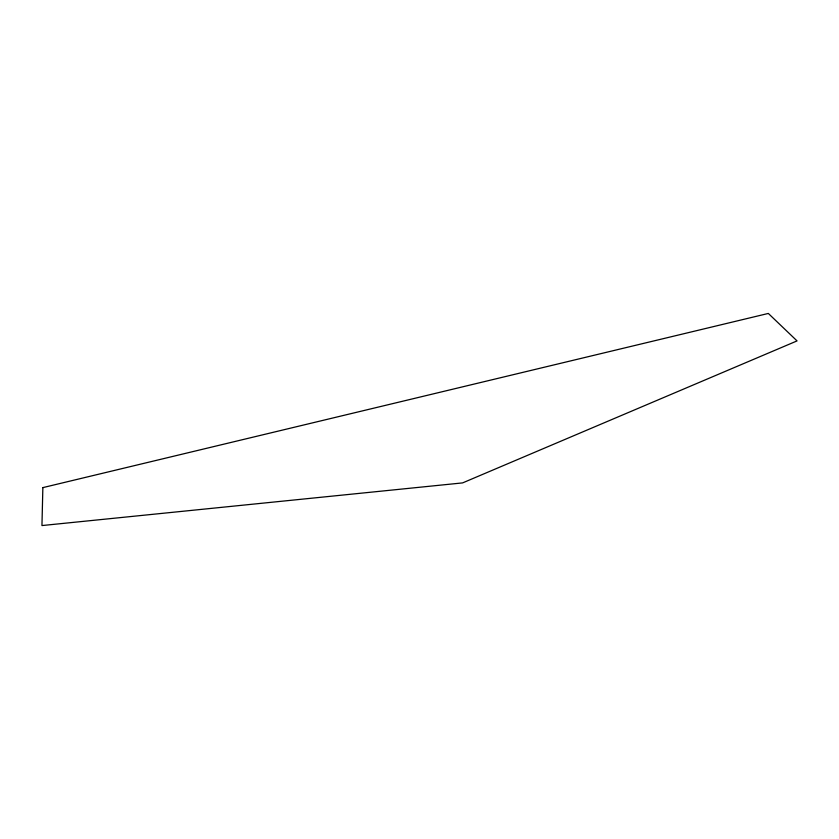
<?xml version="1.0" encoding="UTF-8"?>
<svg xmlns="http://www.w3.org/2000/svg" width="839" height="839" viewBox="0 0 839 839"><rect width="100%" height="100%" fill="white"/><g stroke="black" fill="none" stroke-linecap="round" stroke-linejoin="round"><path stroke-width="1.26" d="M42.862 487.616L41.95 525.56L462.614 482.897L797.05 340.907L768.325 313.44L42.862 487.616"/></g></svg>
